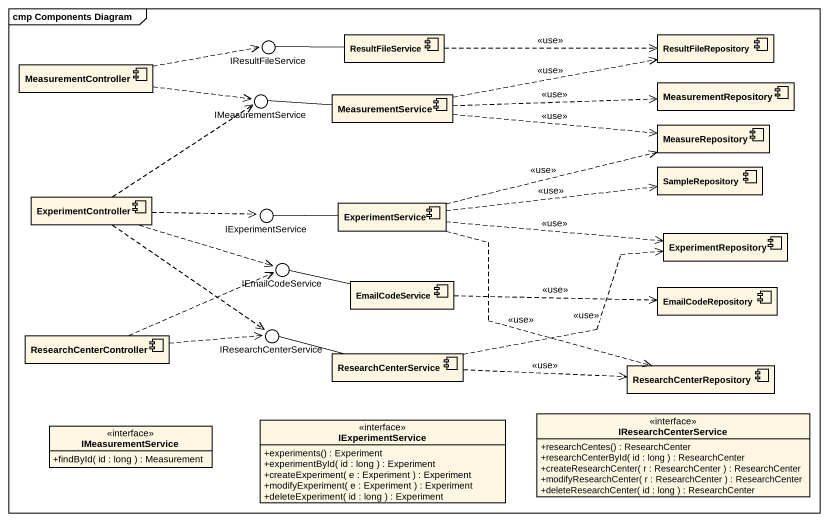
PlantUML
@startuml
mainframe cmp Components Diagram
allowmixing
hide circle
hide empty members
skinparam classAttributeIconSize 0
() IResultFileService
component ResultFileService
component ResultFileRepository
component MeasurementController
() IMeasurementService
component MeasurementService
component MeasurementRepository
component MeasureRepository
component SampleRepository
component ExperimentController
() IExperimentService
component ExperimentService
component ExperimentRepository
() IEmailCodeService
component EmailCodeService
component EmailCodeRepository
() IResearchCenterService
component ResearchCenterController
component ResearchCenterService
component ResearchCenterRepository
interface "IMeasurementService" as IMeasurementService_2 {
  +findById( id : long ) : Measurement
}
interface "IExperimentService" as IExperimentService_2 {
  +experiments() : Experiment
  +experimentById( id : long ) : Experiment
  +createExperiment( e : Experiment ) : Experiment
  +modifyExperiment( e : Experiment ) : Experiment
  +deleteExperiment( id : long ) : Experiment
}
interface "IResearchCenterService" as IResearchCenterService_2 {
  +researchCentes() : ResearchCenter
  +researchCenterById( id : long ) : ResearchCenter
  +createResearchCenter( r : ResearchCenter ) : ResearchCenter
  +modifyResearchCenter( r : ResearchCenter ) : ResearchCenter
  +deleteResearchCenter( id : long ) : ResearchCenter
}
ResultFileService -left- IResultFileService
ResultFileService .right.> ResultFileRepository : <<use>>
MeasurementController .right.> IResultFileService
MeasurementController .right.> IMeasurementService
MeasurementService .right.> ResultFileRepository : <<use>>
MeasurementService -left- IMeasurementService
MeasurementService .right.> MeasurementRepository : <<use>>
MeasurementService .right.> MeasureRepository : <<use>>
ExperimentController .up.> IMeasurementService
ExperimentController .right.> IExperimentService
ExperimentController .right.> IEmailCodeService
ExperimentController ..> IResearchCenterService
ExperimentService .right.> MeasureRepository : <<use>>
ExperimentService .right.> SampleRepository : <<use>>
ExperimentService -left- IExperimentService
ExperimentService .right.> ExperimentRepository : <<use>>
ExperimentService .right.> ResearchCenterRepository : <<use>>
EmailCodeService -left- IEmailCodeService
EmailCodeService .right.> EmailCodeRepository : <<use>>
ResearchCenterController .right.> IEmailCodeService
ResearchCenterController .right.> IResearchCenterService
ResearchCenterService .right.> ExperimentRepository : <<use>>
ResearchCenterService -left- IResearchCenterService
ResearchCenterService .right.> ResearchCenterRepository : <<use>>
@enduml
